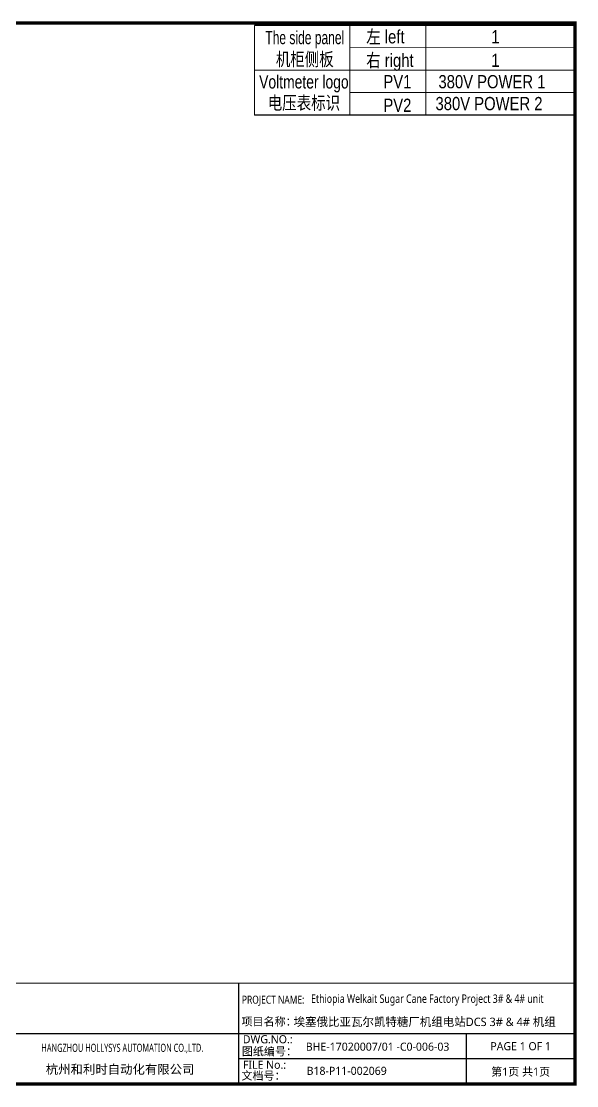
# Model space of a CAD drawing. Extents: x 81437 to 204847, y -54769 to -29444.
# Drawn here: x 93901 to 95552, y -36896 to -33734 of the extents above; entities that cross this region are included whole.
import ezdxf
from ezdxf.enums import TextEntityAlignment as Align
from ezdxf.lldxf.tags import DXFTag

# ---------------------------------------------------------------- set-up
doc = ezdxf.new("R2010")
doc.units = 0
doc.header["$LTSCALE"] = 100
doc.header["$MEASUREMENT"] = 0
doc.layers.add('t', color=1, linetype='Continuous')
doc.layers.add('细实线', color=7, linetype='Continuous', lineweight=20)
doc.styles.add('HZ', font='arial.ttf', dxfattribs={"width": 0.7})
doc.styles.get("Standard").update_dxf_attribs({"font": ''})
doc.styles.add('微软雅黑', font='')
doc.styles.get('Standard').set_extended_font_data('SimSun')
doc.styles.get('微软雅黑').set_extended_font_data('Microsoft YaHei')
tags = doc.linetypes.add('CENTER', pattern=[2, 1.25, -0.25, 0.25, -0.25]).pattern_tags.tags
tags[10:11] = [DXFTag(74, 4), DXFTag(75, 0), DXFTag(340, '0'), DXFTag(46, 1.0), DXFTag(50, 0.0), DXFTag(44, 0.0), DXFTag(45, 0.0)]
tags[8:9] = [DXFTag(74, 4), DXFTag(75, 0), DXFTag(340, '0'), DXFTag(46, 1.0), DXFTag(50, 0.0), DXFTag(44, 0.0), DXFTag(45, 0.0)]
tags[6:7] = [DXFTag(74, 4), DXFTag(75, 0), DXFTag(340, '0'), DXFTag(46, 1.0), DXFTag(50, 0.0), DXFTag(44, 0.0), DXFTag(45, 0.0)]
tags[4:5] = [DXFTag(74, 4), DXFTag(75, 0), DXFTag(340, '0'), DXFTag(46, 1.0), DXFTag(50, 0.0), DXFTag(44, 0.0), DXFTag(45, 0.0)]

# ---------------------------------------------------------------- blocks, each defined once
blk = doc.blocks.new('图框')
at = {"color": 7}
for p, q in [((3109.5, -2910.4), (3109.5, -3210.4)), ((2209.5, -3060.4), (3109.5, -3060.4)), ((3109.5, -3060.4), (4109.5, -3060.4)), ((3785.6, -3060.4), (3785.6, -3210.4)), ((4109.5, -3135.4), (3109.5, -3135.4))]:
    blk.add_line(p, q, dxfattribs=at)
at = {"color": 7, "const_width": 3}
blk.add_lwpolyline([(4109.5, -2910.4), (-6.2, -2910.4)], dxfattribs=at)
at = {"layer": 't', "color": 7, "const_width": 9.62}
blk.add_lwpolyline([(4109.5, -3210.4), (4109.5, -58.9), (-6.2, -58.9), (-6.2, -3210.4)], close=True, dxfattribs=at)
at = {"color": 7, "linetype": 'CENTER', "style": '微软雅黑'}
for s, height, p in [('项目名称：', 24, (3118.2, -3036.9)), ('图纸编号：', 24, (3119.1, -3125.5)), ('杭州和利时自动化有限公司', 27, (2536.4, -3180)), ('文档号：', 24, (3117.9, -3197.6))]:
    blk.add_text(s, height=height, dxfattribs=at).set_placement(p)
at = {"color": 7, "style": '微软雅黑', "flags": 8}
for tag, p, height in [('DWG.NAME:', (1375.5, -2969.2), 25), ('DWG.NO.:', (3122, -3089.3), 24), ('图纸编号', (3309.2, -3111.3), 24), ('FILENO.:', (3122.5, -3165), 24), ('文档号', (3311.6, -3183), 24)]:
    blk.add_attdef(tag, p, '', height=height, dxfattribs=at)
at = {"color": 7, "style": '微软雅黑', "width": 0.8, "flags": 8}
for tag, p, height in [('PROJECTNAME:', (3119.3, -2971.7), 24), ('PROJECT_NAME', (3324.7, -2969.2), 25)]:
    blk.add_attdef(tag, p, '', height=height, dxfattribs=at)
at = {"color": 7, "style": '微软雅黑', "flags": 8}
for tag, height, width, p in [('RENLIU', 24, 0.7, (692, -3009.2)), ('SHUFENWANG', 24, 0.7, (879.6, -3009.2)), ('FANGHOU', 24, 0.7, (1063.6, -3009.2)), ('DANDANLI', 24, 0.7, (1243.9, -3009.2)), ('#10STATIONONTROLCABINETCOVER', 30, 0.6, (1771.7, -3076)), ('HANGZHOUHOLLYSYSAUTOMATIONCO.,LTD.', 24, 0.7, (2763.9, -3104.6))]:
    blk.add_attdef(tag, text='', height=height, dxfattribs=dict(at, width=width)).set_placement(p, align=Align.MIDDLE)
for tag, p in [('图纸名称:', (1371.6, -3024.8)), ('项目名称', (3272.9, -3045.6))]:
    blk.add_attdef(tag, text='', height=25, dxfattribs=at).set_placement(p, align=Align.BOTTOM_LEFT)
at = {"color": 7, "flags": 8}
blk.add_attdef('A', text='', height=23, dxfattribs=at).set_placement((53.7, -3033.7), align=Align.MIDDLE)
at = {"color": 7, "style": '微软雅黑', "flags": 8}
for tag, height, p in [('设计时间', 23, (207.7, -3033.7)), ('刘仁', 23, (692, -3061.1)), ('王姝芬', 23, (879.6, -3061.1)), ('侯方', 23, (1063.6, -3061.1)), ('李丹丹', 23, (1243.9, -3061.1)), ('PAGEXOFX', 24, (3947.6, -3097.9)), ('REV.', 24, (53.2, -3121.9)), ('DATE', 24, (202.7, -3121.9)), ('DESCRIPTION', 24, (445.6, -3121.9)), ('PREPARED', 24, (692, -3121.9)), ('CHECKED', 24, (879.6, -3121.9)), ('SIGNED', 24, (1063.6, -3121.9)), ('APPROVED', 24, (1243.9, -3121.9)), ('图纸名称', 30, (1771.7, -3153.6)), ('第几页共几页', 24, (3947.6, -3172.9))]:
    blk.add_attdef(tag, text='', height=height, dxfattribs=at).set_placement(p, align=Align.MIDDLE)

msp = doc.modelspace()

# ---------------------------------------------------------------- linework, layer by layer
at = {"color": 0}
msp.add_line((95547, -33746.5), (94594, -33746.4), dxfattribs=at)
at = {"color": 7, "lineweight": 0}
for p, q in [((94877.6, -33812.7), (95547, -33812.6)), ((94594, -33879.9), (95546.8, -33880)), ((94877.4, -33946.2), (95546.8, -33946.2))]:
    msp.add_line(p, q, dxfattribs=at)
at = {"color": 7}
msp.add_line((95546.8, -34013.6), (94593.9, -34013.5), dxfattribs=at)
at = {"color": 7, "lineweight": 0}
for points in [[(94594, -33746.4), (94593.9, -34013.6)], [(94877.6, -33746.4), (94877.5, -34013.6)]]:
    msp.add_lwpolyline(points, dxfattribs=at)
at = {"layer": '细实线'}
msp.add_line((95103.3, -33746.5), (95103.3, -34013.6), dxfattribs=at)

# ---------------------------------------------------------------- block references
at = {"color": 1}
ref = msp.add_blockref('图框', (91437.5, -33680.3), dxfattribs=at)
ref.add_attrib('PROJECTNAME:', 'PROJECT NAME:', (94556.8, -36652), dxfattribs={"color": 7, "height": 24, "style": '微软雅黑', "width": 0.8})
ref.add_attrib('FILENO.:', 'FILE No.:', (94560, -36845.3), dxfattribs={"color": 7, "height": 24, "style": '微软雅黑'})
ref.add_attrib('DWG.NO.:', 'DWG.NO.:', (94559.5, -36769.6), dxfattribs={"color": 7, "height": 24, "style": '微软雅黑'})
ref.add_attrib('PAGEXOFX', 'PAGE 1 OF 1', dxfattribs={"color": 7, "height": 24, "style": '微软雅黑', "flags": 8}).set_placement((95385.1, -36778.2), align=Align.MIDDLE)
ref.add_attrib('PROJECT_NAME', 'Ethiopia Welkait Sugar Cane Factory Project 3# & 4# unit', (94762.3, -36649.5), dxfattribs={"color": 7, "height": 25, "style": '微软雅黑', "width": 0.8})
ref.add_attrib('项目名称', '埃塞俄比亚瓦尔凯特糖厂机组电站DCS 3# & 4# 机组', dxfattribs={"color": 7, "height": 25, "style": '微软雅黑'}).set_placement((94710.4, -36725.9), align=Align.BOTTOM_LEFT)
ref.add_attrib('HANGZHOUHOLLYSYSAUTOMATIONCO.,LTD.', 'HANGZHOU HOLLYSYS AUTOMATION CO.,LTD.', dxfattribs={"color": 7, "height": 24, "style": '微软雅黑', "width": 0.7}).set_placement((94201.4, -36784.9), align=Align.MIDDLE)
ref.add_attrib('文档号', 'B18-P11-002069', (94749.1, -36863.3), dxfattribs={"color": 7, "height": 24, "style": '微软雅黑', "flags": 8})
ref.add_attrib('图纸编号', 'BHE-17020007/01 -C0-006-03', (94746.7, -36791.6), dxfattribs={"color": 7, "height": 24, "style": '微软雅黑', "flags": 8})
ref.add_attrib('第几页共几页', '第1页 共1页', dxfattribs={"color": 7, "height": 24, "style": '微软雅黑', "flags": 8}).set_placement((95385.1, -36853.2), align=Align.MIDDLE)

# ---------------------------------------------------------------- texts
at = {"color": 7, "lineweight": 0, "style": 'HZ'}
for s, height, width, p in [('The side panel', 39.375, 0.65, (94743.6, -33787.6)), ('机柜侧板', 39.38, 0.8, (94743.6, -33846.3)), ('Voltmeter logo', 39.375, 0.75, (94741, -33919.1)), ('电压表标识', 39.38, 0.8, (94741, -33975.8))]:
    msp.add_text(s, height=height, dxfattribs=dict(at, width=width)).set_placement(p, align=Align.MIDDLE)
at = {"color": 7, "lineweight": 0, "style": 'HZ', "width": 0.8}
for s, height, p in [('左 left', 39.38, (94926.2, -33799.9)), ('1', 39.4, (95298, -33799.9)), ('右 right', 39.38, (94926.2, -33869.9)), ('1', 39.4, (95298, -33869.9)), ('PV1', 39.38, (94977.2, -33933.4)), ('380V POWER 1', 39.375, (95140.9, -33933.4)), ('PV2', 39.38, (94977.2, -34003.5)), ('380V POWER 2', 39.375, (95132.2, -33998.4))]:
    msp.add_text(s, height=height, dxfattribs=at).set_placement(p)

doc.saveas('drawing.dxf')
